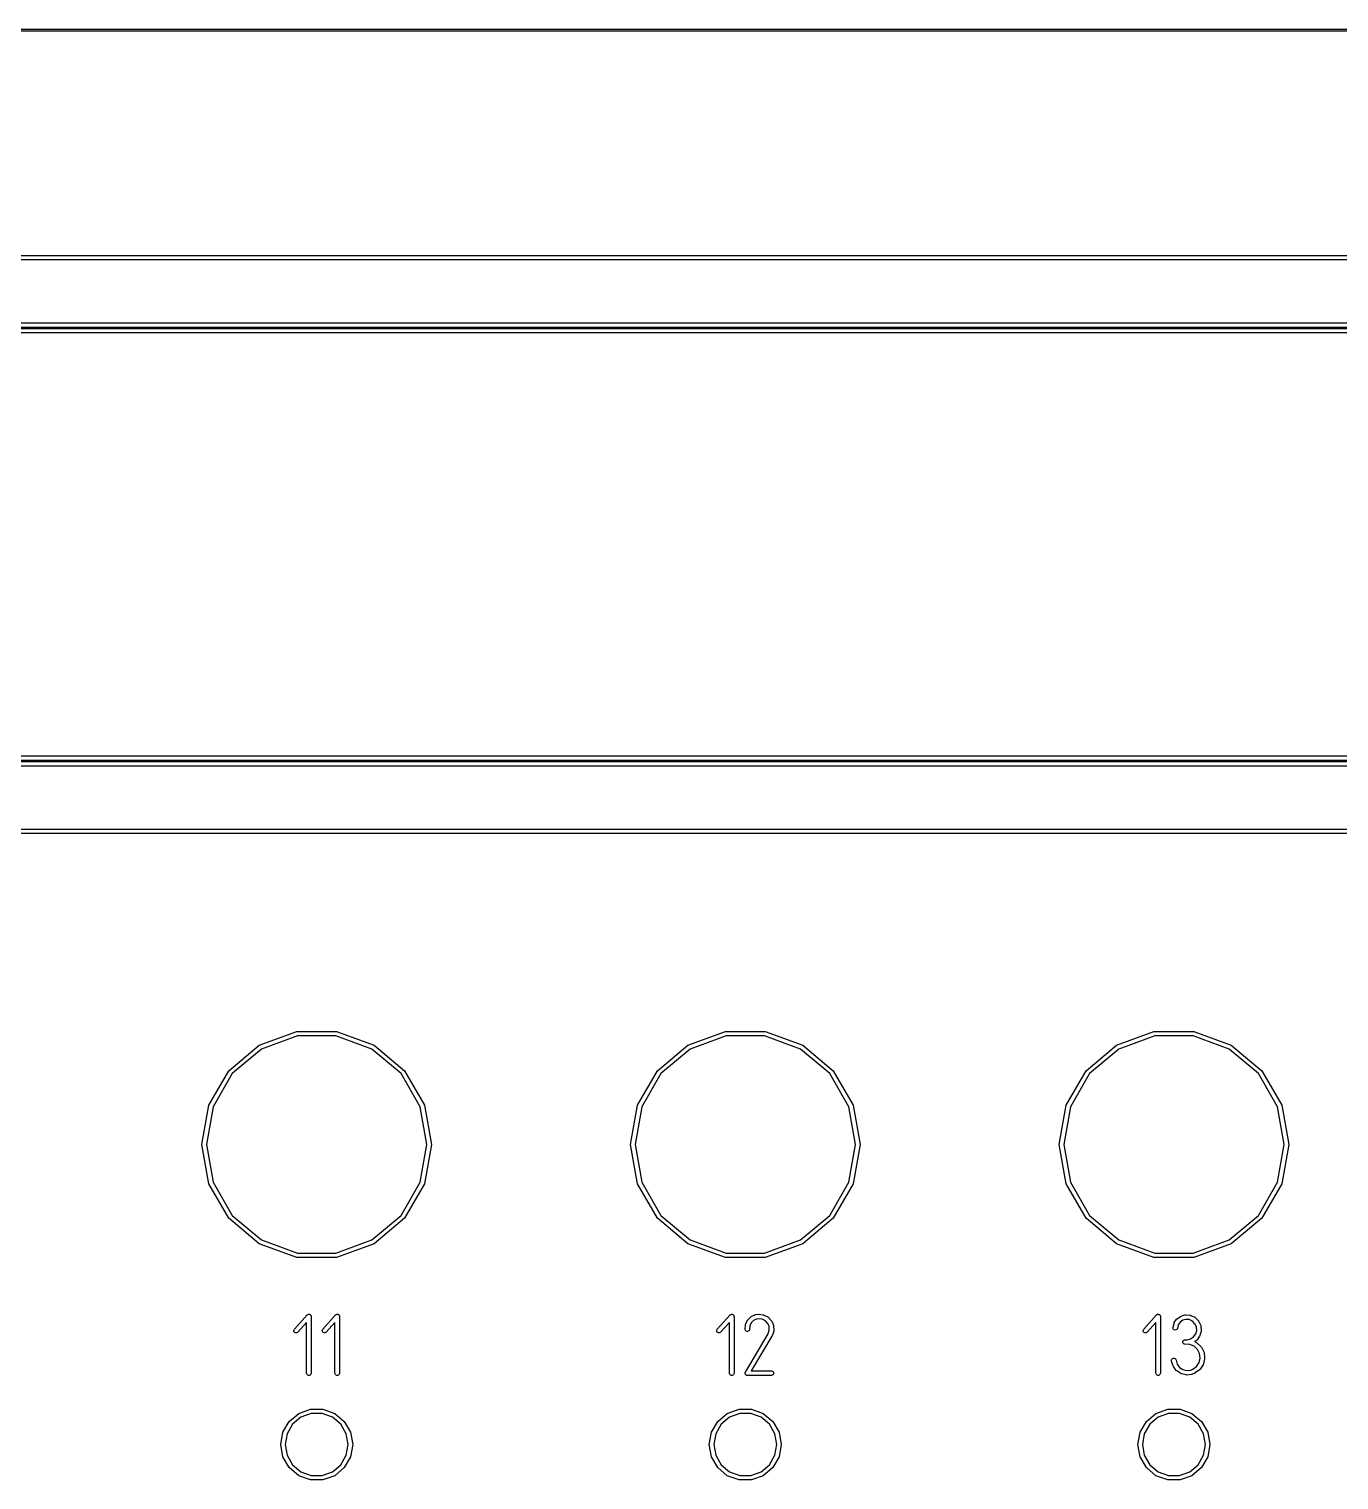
# Model space of a CAD drawing. Extents: x 10 to 493, y -203 to -71.
# Drawn here: x 327.6 to 385.8, y -135.6 to -71.1 of the extents above; entities that cross this region are included whole.
import ezdxf

# ---------------------------------------------------------------- set-up
doc = ezdxf.new("R2010")
doc.units = 0
doc.header["$MEASUREMENT"] = 0
doc.layers.add('BLACK', color=7, linetype='CONTINUOUS')

msp = doc.modelspace()

# ---------------------------------------------------------------- linework, layer by layer
at = {"layer": 'Black'}
for p, q in [((251.46, -71.07), (492.76, -71.07)), ((464.135, -71.17), (251.46, -71.17)), ((290.584, -81.13), (370.784, -81.13)), ((370.784, -81.13), (450.984, -81.13)), ((370.784, -81.33), (290.588, -81.33)), ((450.975, -81.33), (370.784, -81.33)), ((293.584, -84.13), (447.984, -84.13)), ((447.975, -84.33), (293.588, -84.33)), ((293.834, -84.38), (370.784, -84.38)), ((370.784, -84.38), (447.734, -84.38)), ((370.784, -84.58), (293.838, -84.58)), ((447.725, -84.58), (370.784, -84.58)), ((447.984, -103.83), (293.584, -103.83)), ((293.593, -103.63), (447.98, -103.63)), ((447.734, -103.58), (293.834, -103.58)), ((293.843, -103.38), (447.73, -103.38)), ((450.984, -106.83), (290.584, -106.83)), ((290.593, -106.63), (450.98, -106.63)), ((337.81, -116.233), (339.474, -115.627)), ((339.509, -115.824), (337.91, -116.406)), ((339.474, -115.627), (341.246, -115.627)), ((341.211, -115.824), (339.509, -115.824)), ((342.81, -116.406), (341.211, -115.824)), ((341.246, -115.627), (342.91, -116.233)), ((356.86, -116.233), (358.524, -115.627)), ((358.559, -115.824), (356.96, -116.406)), ((358.524, -115.627), (360.296, -115.627)), ((360.261, -115.824), (358.559, -115.824)), ((361.86, -116.406), (360.261, -115.824)), ((360.296, -115.627), (361.96, -116.233)), ((375.91, -116.233), (377.574, -115.627)), ((377.609, -115.824), (376.01, -116.406)), ((377.574, -115.627), (379.346, -115.627)), ((379.311, -115.824), (377.609, -115.824)), ((380.91, -116.406), (379.311, -115.824)), ((379.346, -115.627), (381.01, -116.233)), ((336.453, -117.372), (337.81, -116.233)), ((337.91, -116.406), (336.606, -117.5)), ((344.114, -117.5), (342.81, -116.406)), ((342.91, -116.233), (344.267, -117.372)), ((355.503, -117.372), (356.86, -116.233)), ((356.96, -116.406), (355.656, -117.5)), ((363.164, -117.5), (361.86, -116.406)), ((361.96, -116.233), (363.317, -117.372)), ((374.553, -117.372), (375.91, -116.233)), ((376.01, -116.406), (374.706, -117.5)), ((382.214, -117.5), (380.91, -116.406)), ((381.01, -116.233), (382.367, -117.372)), ((335.568, -118.906), (336.453, -117.372)), ((344.267, -117.372), (345.152, -118.906)), ((354.618, -118.906), (355.503, -117.372)), ((363.317, -117.372), (364.202, -118.906)), ((373.668, -118.906), (374.553, -117.372)), ((382.367, -117.372), (383.252, -118.906)), ((336.606, -117.5), (335.756, -118.974)), ((344.964, -118.974), (344.114, -117.5)), ((355.656, -117.5), (354.806, -118.974)), ((364.014, -118.974), (363.164, -117.5)), ((374.706, -117.5), (373.856, -118.974)), ((383.064, -118.974), (382.214, -117.5)), ((335.26, -120.65), (335.568, -118.906)), ((335.756, -118.974), (335.46, -120.65)), ((345.26, -120.65), (344.964, -118.974)), ((345.152, -118.906), (345.46, -120.65)), ((354.31, -120.65), (354.618, -118.906)), ((354.806, -118.974), (354.51, -120.65)), ((364.31, -120.65), (364.014, -118.974)), ((364.202, -118.906), (364.51, -120.65)), ((373.36, -120.65), (373.668, -118.906)), ((373.856, -118.974), (373.56, -120.65)), ((383.36, -120.65), (383.064, -118.974)), ((383.252, -118.906), (383.56, -120.65)), ((335.568, -122.394), (335.26, -120.65)), ((335.46, -120.65), (335.756, -122.326)), ((344.964, -122.326), (345.26, -120.65)), ((345.46, -120.65), (345.152, -122.394)), ((354.618, -122.394), (354.31, -120.65)), ((354.51, -120.65), (354.806, -122.326)), ((364.014, -122.326), (364.31, -120.65)), ((364.51, -120.65), (364.202, -122.394)), ((373.668, -122.394), (373.36, -120.65)), ((373.56, -120.65), (373.856, -122.326)), ((383.064, -122.326), (383.36, -120.65)), ((383.56, -120.65), (383.252, -122.394)), ((336.453, -123.928), (335.568, -122.394)), ((335.756, -122.326), (336.606, -123.8)), ((344.114, -123.8), (344.964, -122.326)), ((345.152, -122.394), (344.267, -123.928)), ((355.503, -123.928), (354.618, -122.394)), ((354.806, -122.326), (355.656, -123.8)), ((363.164, -123.8), (364.014, -122.326)), ((364.202, -122.394), (363.317, -123.928)), ((374.553, -123.928), (373.668, -122.394)), ((373.856, -122.326), (374.706, -123.8)), ((382.214, -123.8), (383.064, -122.326)), ((383.252, -122.394), (382.367, -123.928)), ((336.606, -123.8), (337.91, -124.894)), ((342.81, -124.894), (344.114, -123.8)), ((355.656, -123.8), (356.96, -124.894)), ((361.86, -124.894), (363.164, -123.8)), ((374.706, -123.8), (376.01, -124.894)), ((380.91, -124.894), (382.214, -123.8)), ((337.81, -125.067), (336.453, -123.928)), ((344.267, -123.928), (342.91, -125.067)), ((356.86, -125.067), (355.503, -123.928)), ((363.317, -123.928), (361.96, -125.067)), ((375.91, -125.067), (374.553, -123.928)), ((382.367, -123.928), (381.01, -125.067)), ((339.474, -125.673), (337.81, -125.067)), ((337.91, -124.894), (339.509, -125.476)), ((341.211, -125.476), (342.81, -124.894)), ((342.91, -125.067), (341.246, -125.673)), ((358.524, -125.673), (356.86, -125.067)), ((356.96, -124.894), (358.559, -125.476)), ((360.261, -125.476), (361.86, -124.894)), ((361.96, -125.067), (360.296, -125.673)), ((377.574, -125.673), (375.91, -125.067)), ((376.01, -124.894), (377.609, -125.476)), ((379.311, -125.476), (380.91, -124.894)), ((381.01, -125.067), (379.346, -125.673)), ((341.246, -125.673), (339.474, -125.673)), ((339.509, -125.476), (341.211, -125.476)), ((360.296, -125.673), (358.524, -125.673)), ((358.559, -125.476), (360.261, -125.476)), ((379.346, -125.673), (377.574, -125.673)), ((377.609, -125.476), (379.311, -125.476)), ((339.373, -128.857), (339.94, -128.227)), ((339.94, -128.227), (339.952, -128.217)), ((339.952, -128.217), (339.964, -128.207)), ((339.964, -128.207), (339.966, -128.207)), ((339.966, -128.207), (339.967, -128.206)), ((339.967, -128.206), (339.982, -128.201)), ((339.982, -128.201), (339.997, -128.196)), ((339.997, -128.196), (339.998, -128.196)), ((339.998, -128.196), (340, -128.195)), ((340, -128.195), (340.016, -128.196)), ((340.016, -128.196), (340.031, -128.196)), ((340.031, -128.196), (340.033, -128.196)), ((340.033, -128.196), (340.035, -128.196)), ((340.035, -128.196), (340.049, -128.202)), ((340.049, -128.202), (340.064, -128.207)), ((340.064, -128.207), (340.065, -128.209)), ((340.065, -128.209), (340.067, -128.209)), ((340.067, -128.209), (340.079, -128.22)), ((340.079, -128.22), (340.091, -128.23)), ((340.091, -128.23), (340.091, -128.231)), ((340.091, -128.231), (340.093, -128.232)), ((340.093, -128.232), (340.1, -128.246)), ((340.1, -128.246), (340.108, -128.26)), ((340.108, -128.26), (340.108, -128.262)), ((340.108, -128.262), (340.109, -128.263)), ((340.109, -128.263), (340.111, -128.279)), ((340.111, -128.279), (340.114, -128.294)), ((340.114, -128.294), (340.114, -130.814)), ((340.633, -128.857), (341.2, -128.227)), ((341.2, -128.227), (341.212, -128.217)), ((341.212, -128.217), (341.224, -128.207)), ((341.224, -128.207), (341.226, -128.207)), ((341.226, -128.207), (341.227, -128.206)), ((341.227, -128.206), (341.242, -128.201)), ((341.242, -128.201), (341.257, -128.196)), ((341.257, -128.196), (341.258, -128.196)), ((341.258, -128.196), (341.26, -128.195)), ((341.26, -128.195), (341.276, -128.196)), ((341.276, -128.196), (341.291, -128.196)), ((341.291, -128.196), (341.293, -128.196)), ((341.293, -128.196), (341.295, -128.196)), ((341.295, -128.196), (341.309, -128.202)), ((341.309, -128.202), (341.324, -128.207)), ((341.324, -128.207), (341.325, -128.209)), ((341.325, -128.209), (341.327, -128.209)), ((341.327, -128.209), (341.339, -128.22)), ((341.339, -128.22), (341.351, -128.23)), ((341.351, -128.23), (341.351, -128.231)), ((341.351, -128.231), (341.353, -128.232)), ((341.353, -128.232), (341.36, -128.246)), ((341.36, -128.246), (341.368, -128.26)), ((341.368, -128.26), (341.368, -128.262)), ((341.368, -128.262), (341.369, -128.263)), ((341.369, -128.263), (341.371, -128.279)), ((341.371, -128.279), (341.374, -128.294)), ((341.374, -128.294), (341.374, -130.814)), ((358.167, -128.857), (358.734, -128.227)), ((358.734, -128.227), (358.746, -128.217)), ((358.746, -128.217), (358.758, -128.207)), ((358.758, -128.207), (358.76, -128.207)), ((358.76, -128.207), (358.761, -128.206)), ((358.761, -128.206), (358.776, -128.201)), ((358.776, -128.201), (358.791, -128.196)), ((358.791, -128.196), (358.792, -128.196)), ((358.792, -128.196), (358.794, -128.195)), ((358.794, -128.195), (358.81, -128.196)), ((358.81, -128.196), (358.825, -128.196)), ((358.825, -128.196), (358.827, -128.196)), ((358.827, -128.196), (358.829, -128.196)), ((358.829, -128.196), (358.843, -128.202)), ((358.843, -128.202), (358.858, -128.207)), ((358.858, -128.207), (358.859, -128.209)), ((358.859, -128.209), (358.861, -128.209)), ((358.861, -128.209), (358.873, -128.22)), ((358.873, -128.22), (358.885, -128.23)), ((358.885, -128.23), (358.885, -128.231)), ((358.885, -128.231), (358.887, -128.232)), ((358.887, -128.232), (358.894, -128.246)), ((358.894, -128.246), (358.902, -128.26)), ((358.902, -128.26), (358.902, -128.262)), ((358.902, -128.262), (358.903, -128.263)), ((358.903, -128.263), (358.905, -128.279)), ((358.905, -128.279), (358.908, -128.294)), ((358.908, -128.294), (358.908, -130.814)), ((359.521, -128.447), (359.648, -128.318)), ((359.648, -128.318), (359.676, -128.298)), ((359.676, -128.298), (359.84, -128.222)), ((359.84, -128.222), (359.854, -128.218)), ((359.854, -128.218), (359.868, -128.213)), ((359.868, -128.213), (359.99, -128.195)), ((359.99, -128.195), (360.004, -128.195)), ((360.004, -128.195), (360.018, -128.195)), ((360.018, -128.195), (360.207, -128.219)), ((360.207, -128.219), (360.223, -128.224)), ((360.223, -128.224), (360.24, -128.229)), ((360.24, -128.229), (360.409, -128.316)), ((360.409, -128.316), (360.434, -128.335)), ((360.434, -128.335), (360.437, -128.337)), ((360.437, -128.337), (360.567, -128.477)), ((377.12, -128.857), (377.687, -128.227)), ((377.687, -128.227), (377.699, -128.217)), ((377.699, -128.217), (377.711, -128.207)), ((377.711, -128.207), (377.713, -128.207)), ((377.713, -128.207), (377.714, -128.206)), ((377.714, -128.206), (377.729, -128.201)), ((377.729, -128.201), (377.744, -128.196)), ((377.744, -128.196), (377.745, -128.196)), ((377.745, -128.196), (377.747, -128.195)), ((377.747, -128.195), (377.763, -128.196)), ((377.763, -128.196), (377.778, -128.196)), ((377.778, -128.196), (377.78, -128.196)), ((377.78, -128.196), (377.782, -128.196)), ((377.782, -128.196), (377.796, -128.202)), ((377.796, -128.202), (377.811, -128.207)), ((377.811, -128.207), (377.812, -128.209)), ((377.812, -128.209), (377.814, -128.209)), ((377.814, -128.209), (377.826, -128.22)), ((377.826, -128.22), (377.838, -128.23)), ((377.838, -128.23), (377.838, -128.231)), ((377.838, -128.231), (377.84, -128.232)), ((377.84, -128.232), (377.847, -128.246)), ((377.847, -128.246), (377.855, -128.26)), ((377.855, -128.26), (377.855, -128.262)), ((377.855, -128.262), (377.856, -128.263)), ((377.856, -128.263), (377.858, -128.279)), ((377.858, -128.279), (377.861, -128.294)), ((377.861, -128.294), (377.861, -130.814)), ((378.603, -128.394), (378.748, -128.289)), ((378.748, -128.289), (378.779, -128.274)), ((378.779, -128.274), (378.952, -128.225)), ((378.952, -128.225), (378.987, -128.221)), ((378.987, -128.221), (379.166, -128.234)), ((379.166, -128.234), (379.175, -128.236)), ((379.175, -128.236), (379.184, -128.237)), ((379.184, -128.237), (379.193, -128.239)), ((379.193, -128.239), (379.202, -128.243)), ((379.202, -128.243), (379.211, -128.246)), ((379.211, -128.246), (379.386, -128.33)), ((379.386, -128.33), (379.414, -128.35)), ((339.347, -128.921), (339.354, -128.887)), ((339.352, -128.955), (339.347, -128.921)), ((339.368, -128.986), (339.352, -128.955)), ((339.354, -128.887), (339.373, -128.857)), ((339.914, -128.555), (339.521, -128.991)), ((339.914, -130.814), (339.914, -128.555)), ((340.607, -128.921), (340.614, -128.887)), ((340.612, -128.955), (340.607, -128.921)), ((340.628, -128.986), (340.612, -128.955)), ((340.614, -128.887), (340.633, -128.857)), ((341.174, -128.555), (340.781, -128.991)), ((341.174, -130.814), (341.174, -128.555)), ((358.141, -128.921), (358.148, -128.887)), ((358.146, -128.955), (358.141, -128.921)), ((358.162, -128.986), (358.146, -128.955)), ((358.148, -128.887), (358.167, -128.857)), ((358.708, -128.555), (358.315, -128.991)), ((358.708, -130.814), (358.708, -128.555)), ((359.401, -128.853), (359.416, -128.673)), ((359.404, -128.887), (359.401, -128.853)), ((359.419, -128.919), (359.404, -128.887)), ((359.416, -128.673), (359.425, -128.639)), ((359.444, -128.943), (359.419, -128.919)), ((359.425, -128.639), (359.501, -128.475)), ((359.475, -128.958), (359.444, -128.943)), ((359.51, -128.961), (359.475, -128.958)), ((359.501, -128.475), (359.512, -128.459)), ((359.544, -128.951), (359.51, -128.961)), ((359.512, -128.459), (359.521, -128.447)), ((359.572, -128.931), (359.544, -128.951)), ((359.592, -128.903), (359.572, -128.931)), ((359.601, -128.869), (359.592, -128.903)), ((359.614, -128.707), (359.601, -128.869)), ((359.675, -128.575), (359.614, -128.707)), ((359.778, -128.472), (359.675, -128.575)), ((359.912, -128.409), (359.778, -128.472)), ((360.006, -128.395), (359.912, -128.409)), ((360.164, -128.415), (360.006, -128.395)), ((360.302, -128.486), (360.164, -128.415)), ((360.408, -128.6), (360.302, -128.486)), ((360.468, -128.744), (360.408, -128.6)), ((360.427, -129.055), (360.475, -128.899)), ((360.475, -128.899), (360.468, -128.744)), ((360.567, -128.477), (360.585, -128.507)), ((360.585, -128.507), (360.659, -128.683)), ((360.671, -128.941), (360.615, -129.123)), ((360.659, -128.683), (360.667, -128.716)), ((360.667, -128.716), (360.676, -128.907)), ((360.676, -128.907), (360.671, -128.941)), ((377.094, -128.921), (377.101, -128.887)), ((377.099, -128.955), (377.094, -128.921)), ((377.115, -128.986), (377.099, -128.955)), ((377.101, -128.887), (377.12, -128.857)), ((377.661, -128.555), (377.268, -128.991)), ((377.661, -130.814), (377.661, -128.555)), ((378.418, -128.808), (378.42, -128.774)), ((378.427, -128.842), (378.418, -128.808)), ((378.42, -128.774), (378.464, -128.599)), ((378.447, -128.87), (378.427, -128.842)), ((378.476, -128.889), (378.447, -128.87)), ((378.464, -128.599), (378.472, -128.58)), ((378.472, -128.58), (378.478, -128.568)), ((378.51, -128.898), (378.476, -128.889)), ((378.478, -128.568), (378.579, -128.419)), ((378.544, -128.894), (378.51, -128.898)), ((378.576, -128.879), (378.544, -128.894)), ((378.6, -128.854), (378.576, -128.879)), ((378.579, -128.419), (378.595, -128.403)), ((378.595, -128.403), (378.603, -128.394)), ((378.614, -128.822), (378.6, -128.854)), ((378.653, -128.665), (378.614, -128.822)), ((378.734, -128.546), (378.653, -128.665)), ((378.851, -128.461), (378.734, -128.546)), ((378.99, -128.422), (378.851, -128.461)), ((379.137, -128.432), (378.99, -128.422)), ((379.283, -128.503), (379.137, -128.432)), ((379.394, -128.616), (379.283, -128.503)), ((379.459, -128.761), (379.394, -128.616)), ((379.414, -128.35), (379.549, -128.489)), ((379.428, -129.071), (379.471, -128.919)), ((379.471, -128.919), (379.459, -128.761)), ((379.549, -128.489), (379.557, -128.5)), ((379.557, -128.5), (379.569, -128.518)), ((379.569, -128.518), (379.649, -128.694)), ((379.668, -128.956), (379.616, -129.142)), ((379.649, -128.694), (379.657, -128.728)), ((379.657, -128.728), (379.672, -128.921)), ((379.672, -128.921), (379.668, -128.956)), ((339.394, -129.009), (339.368, -128.986)), ((339.426, -129.022), (339.394, -129.009)), ((339.461, -129.023), (339.426, -129.022)), ((339.494, -129.012), (339.461, -129.023)), ((339.521, -128.991), (339.494, -129.012)), ((340.654, -129.009), (340.628, -128.986)), ((340.686, -129.022), (340.654, -129.009)), ((340.721, -129.023), (340.686, -129.022)), ((340.754, -129.012), (340.721, -129.023)), ((340.781, -128.991), (340.754, -129.012)), ((358.188, -129.009), (358.162, -128.986)), ((358.22, -129.022), (358.188, -129.009)), ((358.255, -129.023), (358.22, -129.022)), ((358.288, -129.012), (358.255, -129.023)), ((358.315, -128.991), (358.288, -129.012)), ((359.415, -130.763), (360.422, -129.064)), ((360.595, -129.164), (359.676, -130.714)), ((360.422, -129.064), (360.427, -129.055)), ((360.596, -129.162), (360.595, -129.164)), ((360.597, -129.161), (360.596, -129.162)), ((360.607, -129.141), (360.597, -129.161)), ((360.61, -129.132), (360.607, -129.141)), ((360.615, -129.123), (360.61, -129.132)), ((377.141, -129.009), (377.115, -128.986)), ((377.173, -129.022), (377.141, -129.009)), ((377.208, -129.023), (377.173, -129.022)), ((377.241, -129.012), (377.208, -129.023)), ((377.268, -128.991), (377.241, -129.012)), ((378.859, -129.44), (378.86, -129.424)), ((378.859, -129.442), (378.859, -129.44)), ((378.859, -129.444), (378.859, -129.442)), ((378.864, -129.458), (378.859, -129.444)), ((378.86, -129.409), (378.861, -129.407)), ((378.86, -129.424), (378.86, -129.409)), ((378.861, -129.405), (378.867, -129.391)), ((378.861, -129.407), (378.861, -129.405)), ((378.869, -129.473), (378.864, -129.458)), ((378.867, -129.391), (378.872, -129.377)), ((378.87, -129.475), (378.869, -129.473)), ((378.871, -129.477), (378.87, -129.475)), ((378.88, -129.489), (378.871, -129.477)), ((378.872, -129.377), (378.873, -129.375)), ((378.873, -129.375), (378.874, -129.373)), ((378.874, -129.373), (378.885, -129.362)), ((378.89, -129.501), (378.88, -129.489)), ((378.885, -129.362), (378.895, -129.35)), ((378.891, -129.502), (378.89, -129.501)), ((378.893, -129.504), (378.891, -129.502)), ((378.906, -129.512), (378.893, -129.504)), ((378.895, -129.35), (378.897, -129.349)), ((378.897, -129.349), (378.898, -129.348)), ((378.898, -129.348), (378.912, -129.341)), ((378.919, -129.52), (378.906, -129.512)), ((378.912, -129.341), (378.925, -129.334)), ((378.921, -129.52), (378.919, -129.52)), ((378.922, -129.521), (378.921, -129.52)), ((378.938, -129.524), (378.922, -129.521)), ((378.925, -129.334), (378.927, -129.333)), ((378.927, -129.333), (378.929, -129.332)), ((378.929, -129.332), (378.945, -129.33)), ((378.952, -129.528), (378.938, -129.524)), ((378.945, -129.33), (378.96, -129.328)), ((379.173, -129.54), (378.952, -129.528)), ((378.96, -129.328), (379.046, -129.329)), ((379.046, -129.329), (379.204, -129.289)), ((379.361, -129.62), (379.173, -129.54)), ((379.204, -129.289), (379.335, -129.2)), ((379.335, -129.2), (379.428, -129.071)), ((379.509, -129.76), (379.361, -129.62)), ((379.462, -129.355), (379.38, -129.411)), ((379.38, -129.411), (379.456, -129.443)), ((379.456, -129.443), (379.485, -129.462)), ((379.487, -129.331), (379.462, -129.355)), ((379.485, -129.462), (379.659, -129.626)), ((379.601, -129.174), (379.487, -129.331)), ((379.616, -129.142), (379.601, -129.174)), ((379.659, -129.626), (379.68, -129.654)), ((378.355, -130.257), (378.357, -130.223)), ((378.356, -130.269), (378.355, -130.257)), ((378.358, -130.278), (378.356, -130.269)), ((378.357, -130.223), (378.371, -130.191)), ((378.371, -130.191), (378.395, -130.166)), ((378.395, -130.166), (378.427, -130.151)), ((378.427, -130.151), (378.461, -130.147)), ((378.461, -130.147), (378.495, -130.156)), ((378.495, -130.156), (378.524, -130.175)), ((378.524, -130.175), (378.544, -130.203)), ((378.544, -130.203), (378.553, -130.237)), ((378.553, -130.237), (378.554, -130.24)), ((378.554, -130.24), (378.606, -130.416)), ((379.601, -129.941), (379.509, -129.76)), ((379.579, -130.342), (379.625, -130.144)), ((379.625, -130.144), (379.601, -129.941)), ((379.68, -129.654), (379.788, -129.867)), ((379.824, -130.172), (379.77, -130.405)), ((379.788, -129.867), (379.798, -129.9)), ((379.798, -129.9), (379.826, -130.137)), ((379.826, -130.137), (379.824, -130.172)), ((379.826, -130.137), (379.826, -130.137)), ((339.92, -130.848), (339.914, -130.814)), ((339.937, -130.878), (339.92, -130.848)), ((339.964, -130.901), (339.937, -130.878)), ((339.997, -130.912), (339.964, -130.901)), ((340.031, -130.912), (339.997, -130.912)), ((340.064, -130.901), (340.031, -130.912)), ((340.091, -130.878), (340.064, -130.901)), ((340.108, -130.848), (340.091, -130.878)), ((340.114, -130.814), (340.108, -130.848)), ((341.18, -130.848), (341.174, -130.814)), ((341.197, -130.878), (341.18, -130.848)), ((341.224, -130.901), (341.197, -130.878)), ((341.257, -130.912), (341.224, -130.901)), ((341.291, -130.912), (341.257, -130.912)), ((341.324, -130.901), (341.291, -130.912)), ((341.351, -130.878), (341.324, -130.901)), ((341.368, -130.848), (341.351, -130.878)), ((341.374, -130.814), (341.368, -130.848)), ((358.714, -130.848), (358.708, -130.814)), ((358.731, -130.878), (358.714, -130.848)), ((358.758, -130.901), (358.731, -130.878)), ((358.791, -130.912), (358.758, -130.901)), ((358.825, -130.912), (358.791, -130.912)), ((358.858, -130.901), (358.825, -130.912)), ((358.885, -130.878), (358.858, -130.901)), ((358.902, -130.848), (358.885, -130.878)), ((358.908, -130.814), (358.902, -130.848)), ((359.402, -130.83), (359.403, -130.813)), ((359.403, -130.831), (359.402, -130.83)), ((359.403, -130.796), (359.409, -130.78)), ((359.403, -130.797), (359.403, -130.796)), ((359.403, -130.796), (359.403, -130.796)), ((359.403, -130.813), (359.403, -130.797)), ((359.408, -130.847), (359.403, -130.831)), ((359.403, -130.831), (359.403, -130.831)), ((359.414, -130.863), (359.408, -130.847)), ((359.409, -130.78), (359.414, -130.764)), ((359.414, -130.764), (359.415, -130.764)), ((359.414, -130.864), (359.414, -130.863)), ((359.414, -130.863), (359.414, -130.863)), ((359.425, -130.877), (359.414, -130.864)), ((359.415, -130.764), (359.415, -130.763)), ((359.436, -130.89), (359.425, -130.877)), ((359.437, -130.891), (359.436, -130.89)), ((359.436, -130.89), (359.436, -130.89)), ((359.451, -130.899), (359.437, -130.891)), ((359.466, -130.908), (359.451, -130.899)), ((359.467, -130.908), (359.466, -130.908)), ((359.466, -130.908), (359.466, -130.908)), ((359.483, -130.911), (359.467, -130.908)), ((359.5, -130.914), (359.483, -130.911)), ((359.501, -130.914), (359.5, -130.914)), ((359.5, -130.914), (359.5, -130.914)), ((360.572, -130.914), (359.501, -130.914)), ((359.676, -130.714), (360.572, -130.714)), ((360.572, -130.714), (360.606, -130.72)), ((360.606, -130.908), (360.572, -130.914)), ((360.606, -130.72), (360.636, -130.737)), ((360.636, -130.891), (360.606, -130.908)), ((360.636, -130.737), (360.659, -130.764)), ((360.659, -130.864), (360.636, -130.891)), ((360.659, -130.764), (360.67, -130.797)), ((360.67, -130.831), (360.659, -130.864)), ((360.67, -130.797), (360.67, -130.831)), ((377.667, -130.848), (377.661, -130.814)), ((377.684, -130.878), (377.667, -130.848)), ((377.711, -130.901), (377.684, -130.878)), ((377.744, -130.912), (377.711, -130.901)), ((377.778, -130.912), (377.744, -130.912)), ((377.811, -130.901), (377.778, -130.912)), ((377.838, -130.878), (377.811, -130.901)), ((377.855, -130.848), (377.838, -130.878)), ((377.861, -130.814), (377.855, -130.848)), ((378.359, -130.288), (378.358, -130.278)), ((378.419, -130.49), (378.359, -130.288)), ((378.435, -130.521), (378.419, -130.49)), ((378.56, -130.69), (378.435, -130.521)), ((378.583, -130.712), (378.56, -130.69)), ((378.586, -130.714), (378.583, -130.712)), ((378.761, -130.83), (378.586, -130.714)), ((378.606, -130.416), (378.711, -130.557)), ((378.711, -130.557), (378.857, -130.654)), ((378.793, -130.844), (378.761, -130.83)), ((378.998, -130.893), (378.793, -130.844)), ((378.857, -130.654), (379.028, -130.695)), ((379, -130.893), (378.998, -130.893)), ((379.033, -130.895), (379, -130.893)), ((379.028, -130.695), (379.207, -130.674)), ((379.242, -130.871), (379.033, -130.895)), ((379.207, -130.674), (379.301, -130.637)), ((379.255, -130.868), (379.242, -130.871)), ((379.268, -130.865), (379.255, -130.868)), ((379.387, -130.818), (379.268, -130.865)), ((379.301, -130.637), (379.467, -130.512)), ((379.398, -130.811), (379.387, -130.818)), ((379.41, -130.805), (379.398, -130.811)), ((379.601, -130.662), (379.41, -130.805)), ((379.467, -130.512), (379.579, -130.342)), ((379.605, -130.658), (379.601, -130.662)), ((379.625, -130.637), (379.605, -130.658)), ((379.756, -130.437), (379.625, -130.637)), ((379.761, -130.424), (379.756, -130.437)), ((379.77, -130.405), (379.761, -130.424)), ((339.134, -132.957), (339.56, -132.599)), ((339.66, -132.773), (339.288, -133.085)), ((339.56, -132.599), (340.082, -132.409)), ((340.117, -132.606), (339.66, -132.773)), ((340.082, -132.409), (340.638, -132.409)), ((340.603, -132.606), (340.117, -132.606)), ((341.06, -132.773), (340.603, -132.606)), ((340.638, -132.409), (341.16, -132.599)), ((341.432, -133.085), (341.06, -132.773)), ((341.16, -132.599), (341.586, -132.957)), ((358.184, -132.957), (358.61, -132.599)), ((358.71, -132.773), (358.338, -133.085)), ((358.61, -132.599), (359.132, -132.409)), ((359.167, -132.606), (358.71, -132.773)), ((359.132, -132.409), (359.688, -132.409)), ((359.653, -132.606), (359.167, -132.606)), ((360.11, -132.773), (359.653, -132.606)), ((359.688, -132.409), (360.21, -132.599)), ((360.482, -133.085), (360.11, -132.773)), ((360.21, -132.599), (360.636, -132.957)), ((377.234, -132.957), (377.66, -132.599)), ((377.76, -132.773), (377.388, -133.085)), ((377.66, -132.599), (378.182, -132.409)), ((378.217, -132.606), (377.76, -132.773)), ((378.182, -132.409), (378.738, -132.409)), ((378.703, -132.606), (378.217, -132.606)), ((379.16, -132.773), (378.703, -132.606)), ((378.738, -132.409), (379.26, -132.599)), ((379.532, -133.085), (379.16, -132.773)), ((379.26, -132.599), (379.686, -132.957)), ((338.76, -133.985), (338.856, -133.438)), ((338.856, -133.438), (339.134, -132.957)), ((339.288, -133.085), (339.044, -133.506)), ((341.676, -133.506), (341.432, -133.085)), ((341.586, -132.957), (341.864, -133.438)), ((341.864, -133.438), (341.96, -133.985)), ((357.81, -133.985), (357.906, -133.438)), ((357.906, -133.438), (358.184, -132.957)), ((358.338, -133.085), (358.094, -133.506)), ((360.726, -133.506), (360.482, -133.085)), ((360.636, -132.957), (360.914, -133.438)), ((360.914, -133.438), (361.01, -133.985)), ((376.86, -133.985), (376.956, -133.438)), ((376.956, -133.438), (377.234, -132.957)), ((377.388, -133.085), (377.144, -133.506)), ((379.776, -133.506), (379.532, -133.085)), ((379.686, -132.957), (379.964, -133.438)), ((379.964, -133.438), (380.06, -133.985)), ((338.856, -134.532), (338.76, -133.985)), ((339.044, -133.506), (338.96, -133.985)), ((338.96, -133.985), (339.044, -134.464)), ((341.76, -133.985), (341.676, -133.506)), ((341.676, -134.464), (341.76, -133.985)), ((341.96, -133.985), (341.864, -134.532)), ((357.906, -134.532), (357.81, -133.985)), ((358.094, -133.506), (358.01, -133.985)), ((358.01, -133.985), (358.094, -134.464)), ((360.81, -133.985), (360.726, -133.506)), ((360.726, -134.464), (360.81, -133.985)), ((361.01, -133.985), (360.914, -134.532)), ((376.956, -134.532), (376.86, -133.985)), ((377.144, -133.506), (377.06, -133.985)), ((377.06, -133.985), (377.144, -134.464)), ((379.86, -133.985), (379.776, -133.506)), ((379.776, -134.464), (379.86, -133.985)), ((380.06, -133.985), (379.964, -134.532)), ((339.134, -135.013), (338.856, -134.532)), ((339.044, -134.464), (339.288, -134.885)), ((341.432, -134.885), (341.676, -134.464)), ((341.864, -134.532), (341.586, -135.013)), ((358.184, -135.013), (357.906, -134.532)), ((358.094, -134.464), (358.338, -134.885)), ((360.482, -134.885), (360.726, -134.464)), ((360.914, -134.532), (360.636, -135.013)), ((377.234, -135.013), (376.956, -134.532)), ((377.144, -134.464), (377.388, -134.885)), ((379.532, -134.885), (379.776, -134.464)), ((379.964, -134.532), (379.686, -135.013)), ((339.56, -135.371), (339.134, -135.013)), ((339.288, -134.885), (339.66, -135.197)), ((340.082, -135.561), (339.56, -135.371)), ((339.66, -135.197), (340.117, -135.364)), ((340.117, -135.364), (340.603, -135.364)), ((340.603, -135.364), (341.06, -135.197)), ((341.16, -135.371), (340.638, -135.561)), ((341.06, -135.197), (341.432, -134.885)), ((341.586, -135.013), (341.16, -135.371)), ((358.61, -135.371), (358.184, -135.013)), ((358.338, -134.885), (358.71, -135.197)), ((359.132, -135.561), (358.61, -135.371)), ((358.71, -135.197), (359.167, -135.364)), ((359.167, -135.364), (359.653, -135.364)), ((359.653, -135.364), (360.11, -135.197)), ((360.21, -135.371), (359.688, -135.561)), ((360.11, -135.197), (360.482, -134.885)), ((360.636, -135.013), (360.21, -135.371)), ((377.66, -135.371), (377.234, -135.013)), ((377.388, -134.885), (377.76, -135.197)), ((378.182, -135.561), (377.66, -135.371)), ((377.76, -135.197), (378.217, -135.364)), ((378.217, -135.364), (378.703, -135.364)), ((378.703, -135.364), (379.16, -135.197)), ((379.26, -135.371), (378.738, -135.561)), ((379.16, -135.197), (379.532, -134.885)), ((379.686, -135.013), (379.26, -135.371)), ((340.638, -135.561), (340.082, -135.561)), ((359.688, -135.561), (359.132, -135.561)), ((378.738, -135.561), (378.182, -135.561))]:
    msp.add_line(p, q, dxfattribs=at)

doc.saveas('drawing.dxf')
